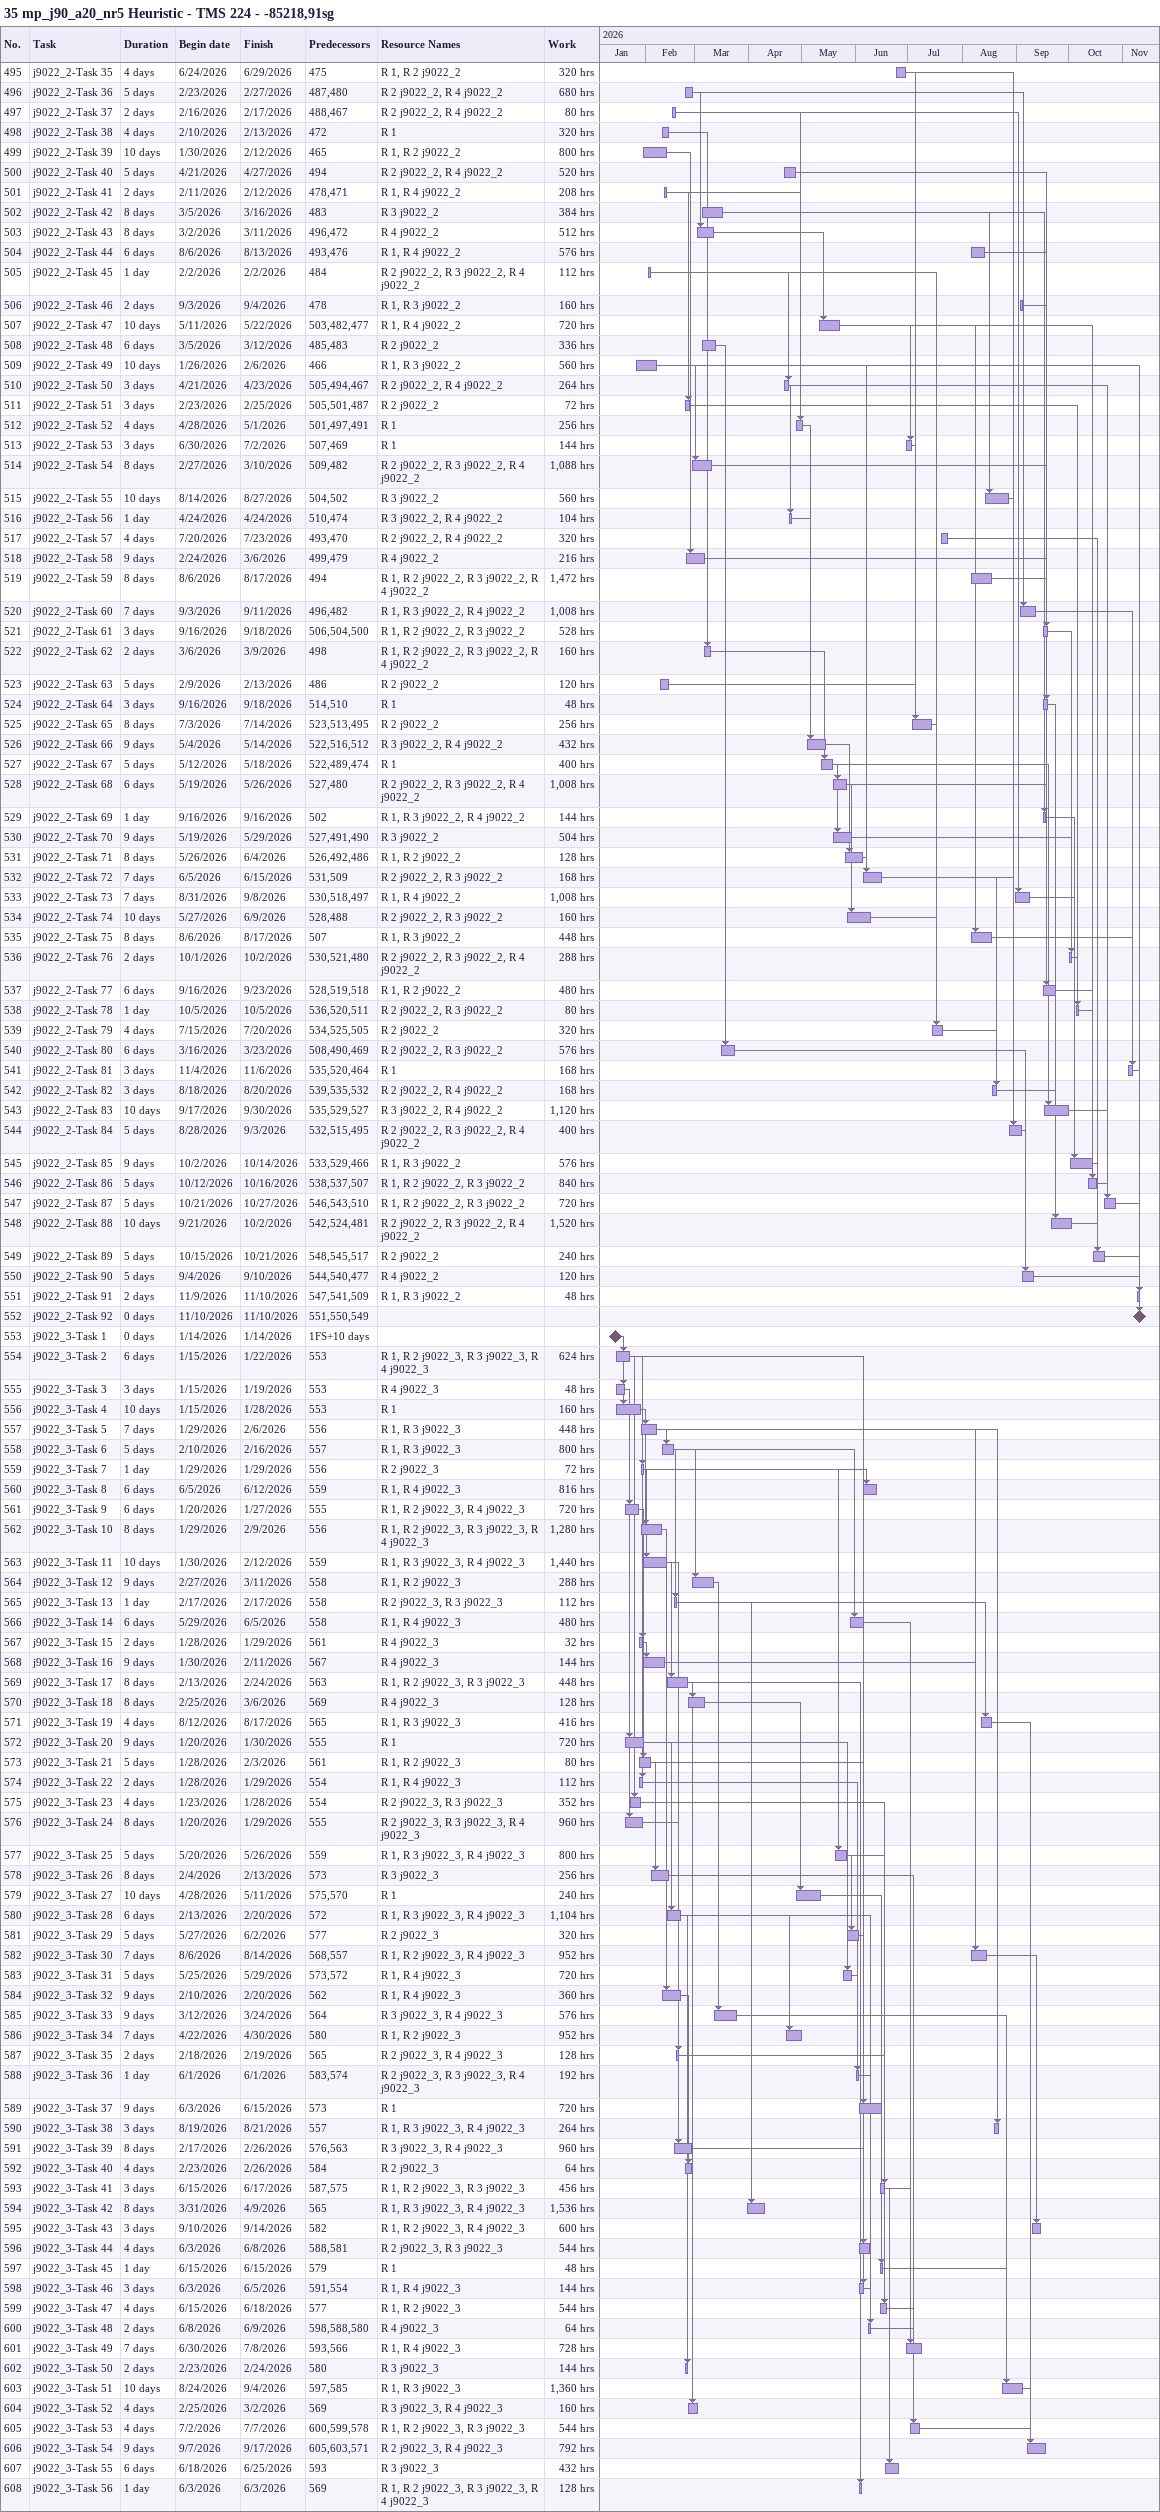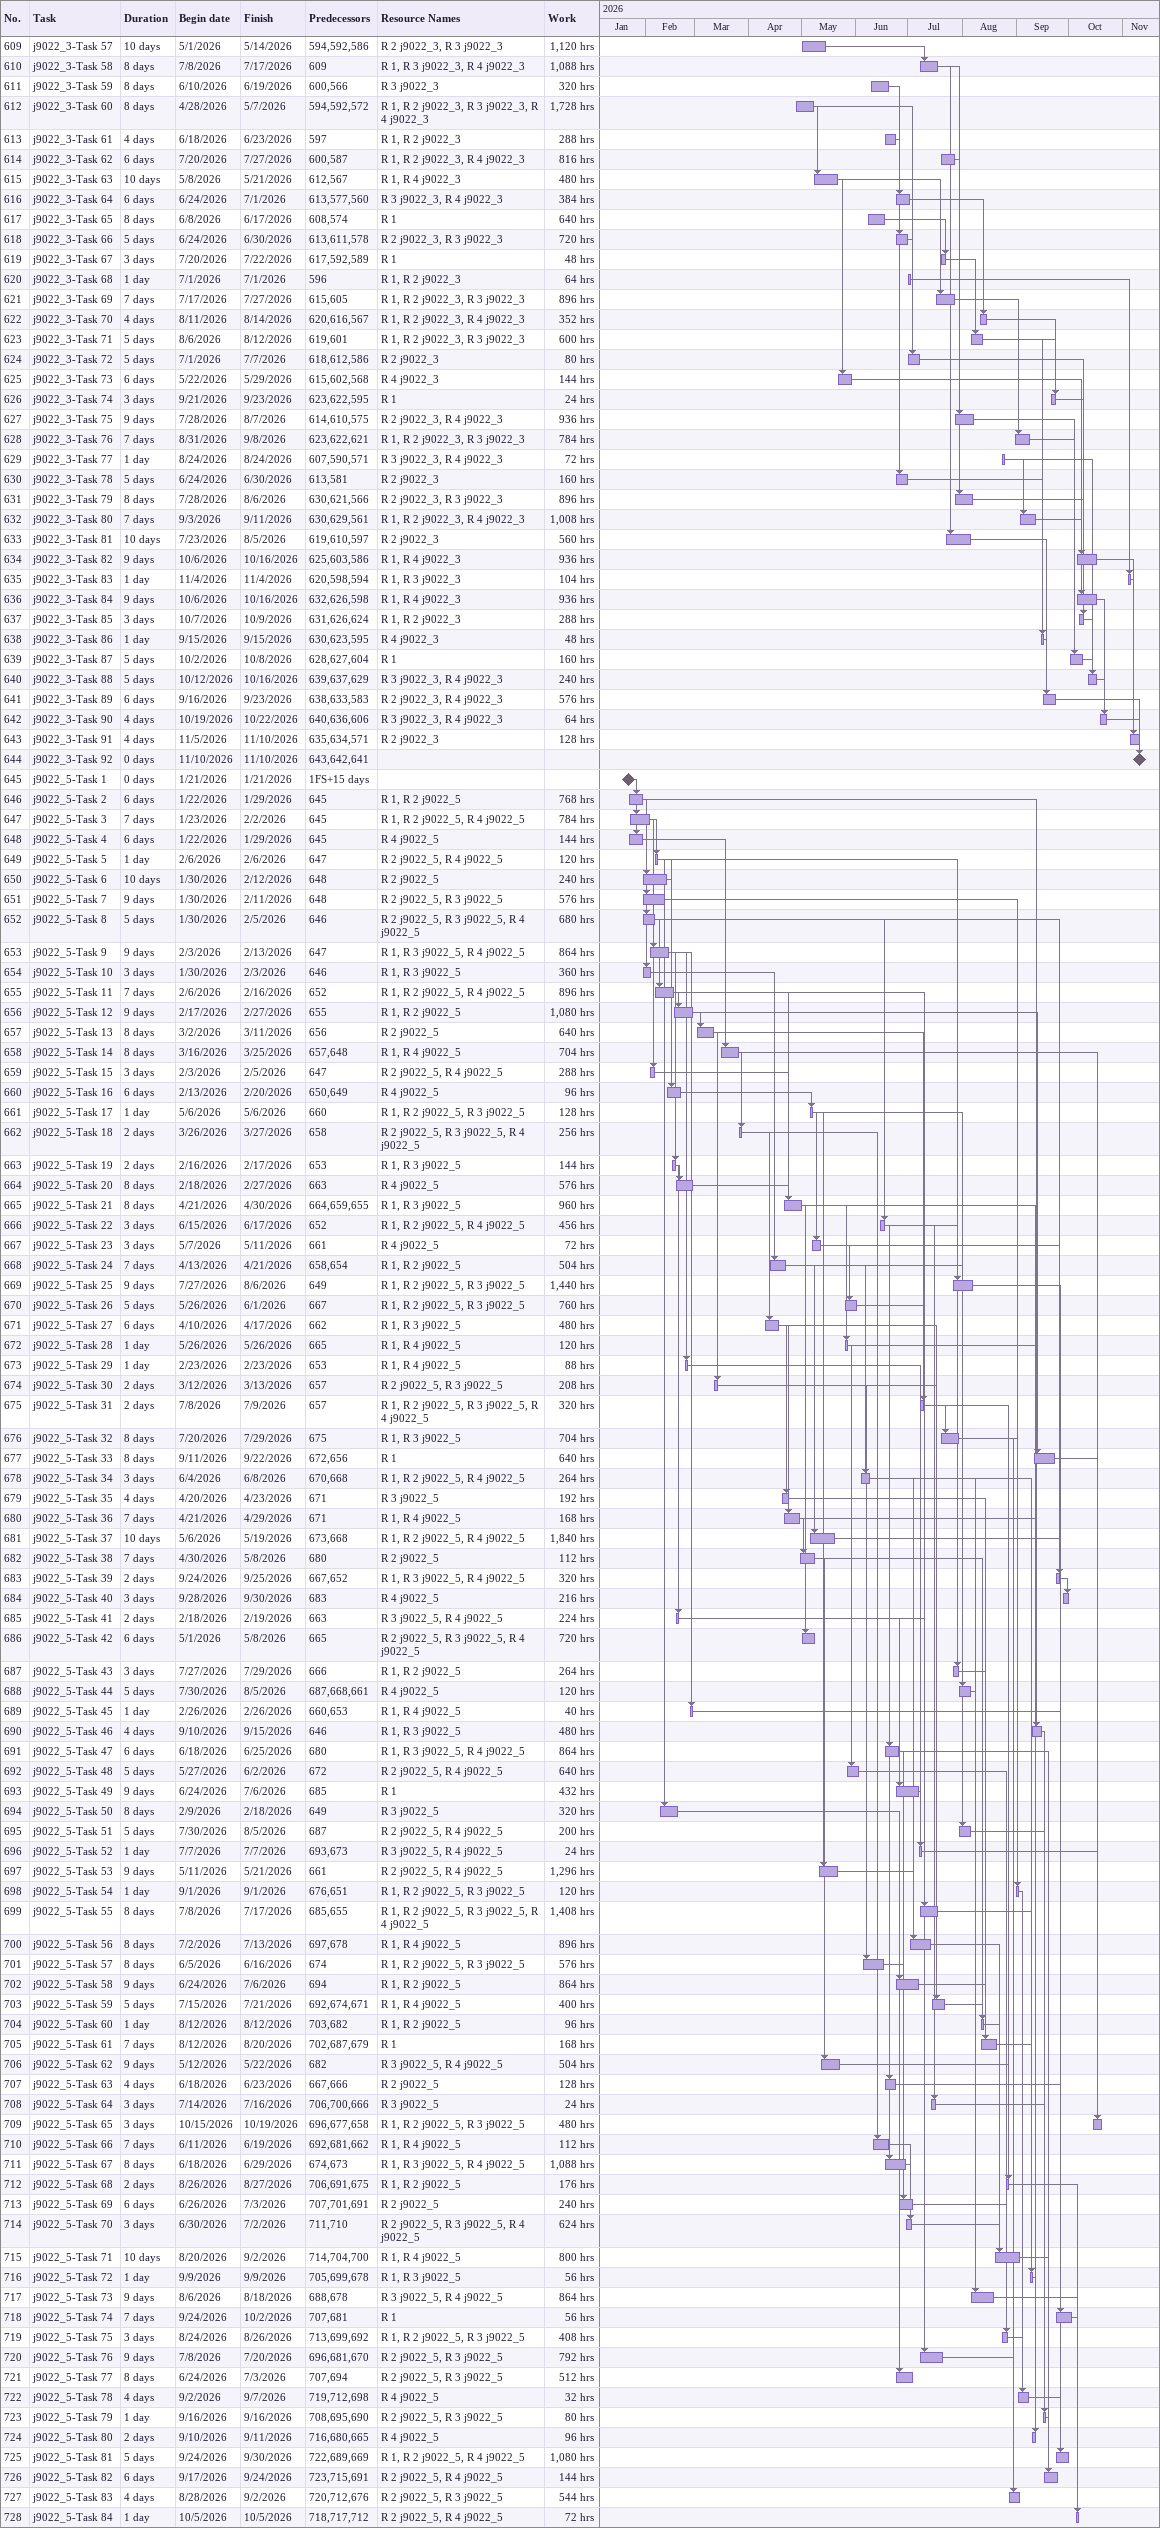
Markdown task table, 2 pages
35 mp_j90_a20_nr5 Heuristic - TMS 224 - -85218,91sg

| ID | Task | Duration | Start | Finish | Predecessors | Resources | Work (h) |
|---|---|---|---|---|---|---|---|
| 495 | j9022_2-Task 35 | 4d | 2026-06-24 | 2026-06-29 | 475 | R 1, R 2 j9022_2 | 320 |
| 496 | j9022_2-Task 36 | 5d | 2026-02-23 | 2026-02-27 | 487, 480 | R 2 j9022_2, R 4 j9022_2 | 680 |
| 497 | j9022_2-Task 37 | 2d | 2026-02-16 | 2026-02-17 | 488, 467 | R 2 j9022_2, R 4 j9022_2 | 80 |
| 498 | j9022_2-Task 38 | 4d | 2026-02-10 | 2026-02-13 | 472 | R 1 | 320 |
| 499 | j9022_2-Task 39 | 10d | 2026-01-30 | 2026-02-12 | 465 | R 1, R 2 j9022_2 | 800 |
| 500 | j9022_2-Task 40 | 5d | 2026-04-21 | 2026-04-27 | 494 | R 2 j9022_2, R 4 j9022_2 | 520 |
| 501 | j9022_2-Task 41 | 2d | 2026-02-11 | 2026-02-12 | 478, 471 | R 1, R 4 j9022_2 | 208 |
| 502 | j9022_2-Task 42 | 8d | 2026-03-05 | 2026-03-16 | 483 | R 3 j9022_2 | 384 |
| 503 | j9022_2-Task 43 | 8d | 2026-03-02 | 2026-03-11 | 496, 472 | R 4 j9022_2 | 512 |
| 504 | j9022_2-Task 44 | 6d | 2026-08-06 | 2026-08-13 | 493, 476 | R 1, R 4 j9022_2 | 576 |
| 505 | j9022_2-Task 45 | 1d | 2026-02-02 | 2026-02-02 | 484 | R 2 j9022_2, R 3 j9022_2, R 4 j9022_2 | 112 |
| 506 | j9022_2-Task 46 | 2d | 2026-09-03 | 2026-09-04 | 478 | R 1, R 3 j9022_2 | 160 |
| 507 | j9022_2-Task 47 | 10d | 2026-05-11 | 2026-05-22 | 503, 482, 477 | R 1, R 4 j9022_2 | 720 |
| 508 | j9022_2-Task 48 | 6d | 2026-03-05 | 2026-03-12 | 485, 483 | R 2 j9022_2 | 336 |
| 509 | j9022_2-Task 49 | 10d | 2026-01-26 | 2026-02-06 | 466 | R 1, R 3 j9022_2 | 560 |
| 510 | j9022_2-Task 50 | 3d | 2026-04-21 | 2026-04-23 | 505, 494, 467 | R 2 j9022_2, R 4 j9022_2 | 264 |
| 511 | j9022_2-Task 51 | 3d | 2026-02-23 | 2026-02-25 | 505, 501, 487 | R 2 j9022_2 | 72 |
| 512 | j9022_2-Task 52 | 4d | 2026-04-28 | 2026-05-01 | 501, 497, 491 | R 1 | 256 |
| 513 | j9022_2-Task 53 | 3d | 2026-06-30 | 2026-07-02 | 507, 469 | R 1 | 144 |
| 514 | j9022_2-Task 54 | 8d | 2026-02-27 | 2026-03-10 | 509, 482 | R 2 j9022_2, R 3 j9022_2, R 4 j9022_2 | 1088 |
| 515 | j9022_2-Task 55 | 10d | 2026-08-14 | 2026-08-27 | 504, 502 | R 3 j9022_2 | 560 |
| 516 | j9022_2-Task 56 | 1d | 2026-04-24 | 2026-04-24 | 510, 474 | R 3 j9022_2, R 4 j9022_2 | 104 |
| 517 | j9022_2-Task 57 | 4d | 2026-07-20 | 2026-07-23 | 493, 470 | R 2 j9022_2, R 4 j9022_2 | 320 |
| 518 | j9022_2-Task 58 | 9d | 2026-02-24 | 2026-03-06 | 499, 479 | R 4 j9022_2 | 216 |
| 519 | j9022_2-Task 59 | 8d | 2026-08-06 | 2026-08-17 | 494 | R 1, R 2 j9022_2, R 3 j9022_2, R 4 j9022_2 | 1472 |
| 520 | j9022_2-Task 60 | 7d | 2026-09-03 | 2026-09-11 | 496, 482 | R 1, R 3 j9022_2, R 4 j9022_2 | 1008 |
| 521 | j9022_2-Task 61 | 3d | 2026-09-16 | 2026-09-18 | 506, 504, 500 | R 1, R 2 j9022_2, R 3 j9022_2 | 528 |
| 522 | j9022_2-Task 62 | 2d | 2026-03-06 | 2026-03-09 | 498 | R 1, R 2 j9022_2, R 3 j9022_2, R 4 j9022_2 | 160 |
| 523 | j9022_2-Task 63 | 5d | 2026-02-09 | 2026-02-13 | 486 | R 2 j9022_2 | 120 |
| 524 | j9022_2-Task 64 | 3d | 2026-09-16 | 2026-09-18 | 514, 510 | R 1 | 48 |
| 525 | j9022_2-Task 65 | 8d | 2026-07-03 | 2026-07-14 | 523, 513, 495 | R 2 j9022_2 | 256 |
| 526 | j9022_2-Task 66 | 9d | 2026-05-04 | 2026-05-14 | 522, 516, 512 | R 3 j9022_2, R 4 j9022_2 | 432 |
| 527 | j9022_2-Task 67 | 5d | 2026-05-12 | 2026-05-18 | 522, 489, 474 | R 1 | 400 |
| 528 | j9022_2-Task 68 | 6d | 2026-05-19 | 2026-05-26 | 527, 480 | R 2 j9022_2, R 3 j9022_2, R 4 j9022_2 | 1008 |
| 529 | j9022_2-Task 69 | 1d | 2026-09-16 | 2026-09-16 | 502 | R 1, R 3 j9022_2, R 4 j9022_2 | 144 |
| 530 | j9022_2-Task 70 | 9d | 2026-05-19 | 2026-05-29 | 527, 491, 490 | R 3 j9022_2 | 504 |
| 531 | j9022_2-Task 71 | 8d | 2026-05-26 | 2026-06-04 | 526, 492, 486 | R 1, R 2 j9022_2 | 128 |
| 532 | j9022_2-Task 72 | 7d | 2026-06-05 | 2026-06-15 | 531, 509 | R 2 j9022_2, R 3 j9022_2 | 168 |
| 533 | j9022_2-Task 73 | 7d | 2026-08-31 | 2026-09-08 | 530, 518, 497 | R 1, R 4 j9022_2 | 1008 |
| 534 | j9022_2-Task 74 | 10d | 2026-05-27 | 2026-06-09 | 528, 488 | R 2 j9022_2, R 3 j9022_2 | 160 |
| 535 | j9022_2-Task 75 | 8d | 2026-08-06 | 2026-08-17 | 507 | R 1, R 3 j9022_2 | 448 |
| 536 | j9022_2-Task 76 | 2d | 2026-10-01 | 2026-10-02 | 530, 521, 480 | R 2 j9022_2, R 3 j9022_2, R 4 j9022_2 | 288 |
| 537 | j9022_2-Task 77 | 6d | 2026-09-16 | 2026-09-23 | 528, 519, 518 | R 1, R 2 j9022_2 | 480 |
| 538 | j9022_2-Task 78 | 1d | 2026-10-05 | 2026-10-05 | 536, 520, 511 | R 2 j9022_2, R 3 j9022_2 | 80 |
| 539 | j9022_2-Task 79 | 4d | 2026-07-15 | 2026-07-20 | 534, 525, 505 | R 2 j9022_2 | 320 |
| 540 | j9022_2-Task 80 | 6d | 2026-03-16 | 2026-03-23 | 508, 490, 469 | R 2 j9022_2, R 3 j9022_2 | 576 |
| 541 | j9022_2-Task 81 | 3d | 2026-11-04 | 2026-11-06 | 535, 520, 464 | R 1 | 168 |
| 542 | j9022_2-Task 82 | 3d | 2026-08-18 | 2026-08-20 | 539, 535, 532 | R 2 j9022_2, R 4 j9022_2 | 168 |
| 543 | j9022_2-Task 83 | 10d | 2026-09-17 | 2026-09-30 | 535, 529, 527 | R 3 j9022_2, R 4 j9022_2 | 1120 |
| 544 | j9022_2-Task 84 | 5d | 2026-08-28 | 2026-09-03 | 532, 515, 495 | R 2 j9022_2, R 3 j9022_2, R 4 j9022_2 | 400 |
| 545 | j9022_2-Task 85 | 9d | 2026-10-02 | 2026-10-14 | 533, 529, 466 | R 1, R 3 j9022_2 | 576 |
| 546 | j9022_2-Task 86 | 5d | 2026-10-12 | 2026-10-16 | 538, 537, 507 | R 1, R 2 j9022_2, R 3 j9022_2 | 840 |
| 547 | j9022_2-Task 87 | 5d | 2026-10-21 | 2026-10-27 | 546, 543, 510 | R 1, R 2 j9022_2, R 3 j9022_2 | 720 |
| 548 | j9022_2-Task 88 | 10d | 2026-09-21 | 2026-10-02 | 542, 524, 481 | R 2 j9022_2, R 3 j9022_2, R 4 j9022_2 | 1520 |
| 549 | j9022_2-Task 89 | 5d | 2026-10-15 | 2026-10-21 | 548, 545, 517 | R 2 j9022_2 | 240 |
| 550 | j9022_2-Task 90 | 5d | 2026-09-04 | 2026-09-10 | 544, 540, 477 | R 4 j9022_2 | 120 |
| 551 | j9022_2-Task 91 | 2d | 2026-11-09 | 2026-11-10 | 547, 541, 509 | R 1, R 3 j9022_2 | 48 |
| 552 | j9022_2-Task 92 | 0d | 2026-11-10 | 2026-11-10 | 551, 550, 549 |  |  |
| 553 | j9022_3-Task 1 | 0d | 2026-01-14 | 2026-01-14 | 1FS+10d |  |  |
| 554 | j9022_3-Task 2 | 6d | 2026-01-15 | 2026-01-22 | 553 | R 1, R 2 j9022_3, R 3 j9022_3, R 4 j9022_3 | 624 |
| 555 | j9022_3-Task 3 | 3d | 2026-01-15 | 2026-01-19 | 553 | R 4 j9022_3 | 48 |
| 556 | j9022_3-Task 4 | 10d | 2026-01-15 | 2026-01-28 | 553 | R 1 | 160 |
| 557 | j9022_3-Task 5 | 7d | 2026-01-29 | 2026-02-06 | 556 | R 1, R 3 j9022_3 | 448 |
| 558 | j9022_3-Task 6 | 5d | 2026-02-10 | 2026-02-16 | 557 | R 1, R 3 j9022_3 | 800 |
| 559 | j9022_3-Task 7 | 1d | 2026-01-29 | 2026-01-29 | 556 | R 2 j9022_3 | 72 |
| 560 | j9022_3-Task 8 | 6d | 2026-06-05 | 2026-06-12 | 559 | R 1, R 4 j9022_3 | 816 |
| 561 | j9022_3-Task 9 | 6d | 2026-01-20 | 2026-01-27 | 555 | R 1, R 2 j9022_3, R 4 j9022_3 | 720 |
| 562 | j9022_3-Task 10 | 8d | 2026-01-29 | 2026-02-09 | 556 | R 1, R 2 j9022_3, R 3 j9022_3, R 4 j9022_3 | 1280 |
| 563 | j9022_3-Task 11 | 10d | 2026-01-30 | 2026-02-12 | 559 | R 1, R 3 j9022_3, R 4 j9022_3 | 1440 |
| 564 | j9022_3-Task 12 | 9d | 2026-02-27 | 2026-03-11 | 558 | R 1, R 2 j9022_3 | 288 |
| 565 | j9022_3-Task 13 | 1d | 2026-02-17 | 2026-02-17 | 558 | R 2 j9022_3, R 3 j9022_3 | 112 |
| 566 | j9022_3-Task 14 | 6d | 2026-05-29 | 2026-06-05 | 558 | R 1, R 4 j9022_3 | 480 |
| 567 | j9022_3-Task 15 | 2d | 2026-01-28 | 2026-01-29 | 561 | R 4 j9022_3 | 32 |
| 568 | j9022_3-Task 16 | 9d | 2026-01-30 | 2026-02-11 | 567 | R 4 j9022_3 | 144 |
| 569 | j9022_3-Task 17 | 8d | 2026-02-13 | 2026-02-24 | 563 | R 1, R 2 j9022_3, R 3 j9022_3 | 448 |
| 570 | j9022_3-Task 18 | 8d | 2026-02-25 | 2026-03-06 | 569 | R 4 j9022_3 | 128 |
| 571 | j9022_3-Task 19 | 4d | 2026-08-12 | 2026-08-17 | 565 | R 1, R 3 j9022_3 | 416 |
| 572 | j9022_3-Task 20 | 9d | 2026-01-20 | 2026-01-30 | 555 | R 1 | 720 |
| 573 | j9022_3-Task 21 | 5d | 2026-01-28 | 2026-02-03 | 561 | R 1, R 2 j9022_3 | 80 |
| 574 | j9022_3-Task 22 | 2d | 2026-01-28 | 2026-01-29 | 554 | R 1, R 4 j9022_3 | 112 |
| 575 | j9022_3-Task 23 | 4d | 2026-01-23 | 2026-01-28 | 554 | R 2 j9022_3, R 3 j9022_3 | 352 |
| 576 | j9022_3-Task 24 | 8d | 2026-01-20 | 2026-01-29 | 555 | R 2 j9022_3, R 3 j9022_3, R 4 j9022_3 | 960 |
| 577 | j9022_3-Task 25 | 5d | 2026-05-20 | 2026-05-26 | 559 | R 1, R 3 j9022_3, R 4 j9022_3 | 800 |
| 578 | j9022_3-Task 26 | 8d | 2026-02-04 | 2026-02-13 | 573 | R 3 j9022_3 | 256 |
| 579 | j9022_3-Task 27 | 10d | 2026-04-28 | 2026-05-11 | 575, 570 | R 1 | 240 |
| 580 | j9022_3-Task 28 | 6d | 2026-02-13 | 2026-02-20 | 572 | R 1, R 3 j9022_3, R 4 j9022_3 | 1104 |
| 581 | j9022_3-Task 29 | 5d | 2026-05-27 | 2026-06-02 | 577 | R 2 j9022_3 | 320 |
| 582 | j9022_3-Task 30 | 7d | 2026-08-06 | 2026-08-14 | 568, 557 | R 1, R 2 j9022_3, R 4 j9022_3 | 952 |
| 583 | j9022_3-Task 31 | 5d | 2026-05-25 | 2026-05-29 | 573, 572 | R 1, R 4 j9022_3 | 720 |
| 584 | j9022_3-Task 32 | 9d | 2026-02-10 | 2026-02-20 | 562 | R 1, R 4 j9022_3 | 360 |
| 585 | j9022_3-Task 33 | 9d | 2026-03-12 | 2026-03-24 | 564 | R 3 j9022_3, R 4 j9022_3 | 576 |
| 586 | j9022_3-Task 34 | 7d | 2026-04-22 | 2026-04-30 | 580 | R 1, R 2 j9022_3 | 952 |
| 587 | j9022_3-Task 35 | 2d | 2026-02-18 | 2026-02-19 | 565 | R 2 j9022_3, R 4 j9022_3 | 128 |
| 588 | j9022_3-Task 36 | 1d | 2026-06-01 | 2026-06-01 | 583, 574 | R 2 j9022_3, R 3 j9022_3, R 4 j9022_3 | 192 |
| 589 | j9022_3-Task 37 | 9d | 2026-06-03 | 2026-06-15 | 573 | R 1 | 720 |
| 590 | j9022_3-Task 38 | 3d | 2026-08-19 | 2026-08-21 | 557 | R 1, R 3 j9022_3, R 4 j9022_3 | 264 |
| 591 | j9022_3-Task 39 | 8d | 2026-02-17 | 2026-02-26 | 576, 563 | R 3 j9022_3, R 4 j9022_3 | 960 |
| 592 | j9022_3-Task 40 | 4d | 2026-02-23 | 2026-02-26 | 584 | R 2 j9022_3 | 64 |
| 593 | j9022_3-Task 41 | 3d | 2026-06-15 | 2026-06-17 | 587, 575 | R 1, R 2 j9022_3, R 3 j9022_3 | 456 |
| 594 | j9022_3-Task 42 | 8d | 2026-03-31 | 2026-04-09 | 565 | R 1, R 3 j9022_3, R 4 j9022_3 | 1536 |
| 595 | j9022_3-Task 43 | 3d | 2026-09-10 | 2026-09-14 | 582 | R 1, R 2 j9022_3, R 4 j9022_3 | 600 |
| 596 | j9022_3-Task 44 | 4d | 2026-06-03 | 2026-06-08 | 588, 581 | R 2 j9022_3, R 3 j9022_3 | 544 |
| 597 | j9022_3-Task 45 | 1d | 2026-06-15 | 2026-06-15 | 579 | R 1 | 48 |
| 598 | j9022_3-Task 46 | 3d | 2026-06-03 | 2026-06-05 | 591, 554 | R 1, R 4 j9022_3 | 144 |
| 599 | j9022_3-Task 47 | 4d | 2026-06-15 | 2026-06-18 | 577 | R 1, R 2 j9022_3 | 544 |
| 600 | j9022_3-Task 48 | 2d | 2026-06-08 | 2026-06-09 | 598, 588, 580 | R 4 j9022_3 | 64 |
| 601 | j9022_3-Task 49 | 7d | 2026-06-30 | 2026-07-08 | 593, 566 | R 1, R 4 j9022_3 | 728 |
| 602 | j9022_3-Task 50 | 2d | 2026-02-23 | 2026-02-24 | 580 | R 3 j9022_3 | 144 |
| 603 | j9022_3-Task 51 | 10d | 2026-08-24 | 2026-09-04 | 597, 585 | R 1, R 3 j9022_3 | 1360 |
| 604 | j9022_3-Task 52 | 4d | 2026-02-25 | 2026-03-02 | 569 | R 3 j9022_3, R 4 j9022_3 | 160 |
| 605 | j9022_3-Task 53 | 4d | 2026-07-02 | 2026-07-07 | 600, 599, 578 | R 1, R 2 j9022_3, R 3 j9022_3 | 544 |
| 606 | j9022_3-Task 54 | 9d | 2026-09-07 | 2026-09-17 | 605, 603, 571 | R 2 j9022_3, R 4 j9022_3 | 792 |
| 607 | j9022_3-Task 55 | 6d | 2026-06-18 | 2026-06-25 | 593 | R 3 j9022_3 | 432 |
| 608 | j9022_3-Task 56 | 1d | 2026-06-03 | 2026-06-03 | 569 | R 1, R 2 j9022_3, R 3 j9022_3, R 4 j9022_3 | 128 |
| 609 | j9022_3-Task 57 | 10d | 2026-05-01 | 2026-05-14 | 594, 592, 586 | R 2 j9022_3, R 3 j9022_3 | 1120 |
| 610 | j9022_3-Task 58 | 8d | 2026-07-08 | 2026-07-17 | 609 | R 1, R 3 j9022_3, R 4 j9022_3 | 1088 |
| 611 | j9022_3-Task 59 | 8d | 2026-06-10 | 2026-06-19 | 600, 566 | R 3 j9022_3 | 320 |
| 612 | j9022_3-Task 60 | 8d | 2026-04-28 | 2026-05-07 | 594, 592, 572 | R 1, R 2 j9022_3, R 3 j9022_3, R 4 j9022_3 | 1728 |
| 613 | j9022_3-Task 61 | 4d | 2026-06-18 | 2026-06-23 | 597 | R 1, R 2 j9022_3 | 288 |
| 614 | j9022_3-Task 62 | 6d | 2026-07-20 | 2026-07-27 | 600, 587 | R 1, R 2 j9022_3, R 4 j9022_3 | 816 |
| 615 | j9022_3-Task 63 | 10d | 2026-05-08 | 2026-05-21 | 612, 567 | R 1, R 4 j9022_3 | 480 |
| 616 | j9022_3-Task 64 | 6d | 2026-06-24 | 2026-07-01 | 613, 577, 560 | R 3 j9022_3, R 4 j9022_3 | 384 |
| 617 | j9022_3-Task 65 | 8d | 2026-06-08 | 2026-06-17 | 608, 574 | R 1 | 640 |
| 618 | j9022_3-Task 66 | 5d | 2026-06-24 | 2026-06-30 | 613, 611, 578 | R 2 j9022_3, R 3 j9022_3 | 720 |
| 619 | j9022_3-Task 67 | 3d | 2026-07-20 | 2026-07-22 | 617, 592, 589 | R 1 | 48 |
| 620 | j9022_3-Task 68 | 1d | 2026-07-01 | 2026-07-01 | 596 | R 1, R 2 j9022_3 | 64 |
| 621 | j9022_3-Task 69 | 7d | 2026-07-17 | 2026-07-27 | 615, 605 | R 1, R 2 j9022_3, R 3 j9022_3 | 896 |
| 622 | j9022_3-Task 70 | 4d | 2026-08-11 | 2026-08-14 | 620, 616, 567 | R 1, R 2 j9022_3, R 4 j9022_3 | 352 |
| 623 | j9022_3-Task 71 | 5d | 2026-08-06 | 2026-08-12 | 619, 601 | R 1, R 2 j9022_3, R 3 j9022_3 | 600 |
| 624 | j9022_3-Task 72 | 5d | 2026-07-01 | 2026-07-07 | 618, 612, 586 | R 2 j9022_3 | 80 |
| 625 | j9022_3-Task 73 | 6d | 2026-05-22 | 2026-05-29 | 615, 602, 568 | R 4 j9022_3 | 144 |
| 626 | j9022_3-Task 74 | 3d | 2026-09-21 | 2026-09-23 | 623, 622, 595 | R 1 | 24 |
| 627 | j9022_3-Task 75 | 9d | 2026-07-28 | 2026-08-07 | 614, 610, 575 | R 2 j9022_3, R 4 j9022_3 | 936 |
| 628 | j9022_3-Task 76 | 7d | 2026-08-31 | 2026-09-08 | 623, 622, 621 | R 1, R 2 j9022_3, R 3 j9022_3 | 784 |
| 629 | j9022_3-Task 77 | 1d | 2026-08-24 | 2026-08-24 | 607, 590, 571 | R 3 j9022_3, R 4 j9022_3 | 72 |
| 630 | j9022_3-Task 78 | 5d | 2026-06-24 | 2026-06-30 | 613, 581 | R 2 j9022_3 | 160 |
| 631 | j9022_3-Task 79 | 8d | 2026-07-28 | 2026-08-06 | 630, 621, 566 | R 2 j9022_3, R 3 j9022_3 | 896 |
| 632 | j9022_3-Task 80 | 7d | 2026-09-03 | 2026-09-11 | 630, 629, 561 | R 1, R 2 j9022_3, R 4 j9022_3 | 1008 |
| 633 | j9022_3-Task 81 | 10d | 2026-07-23 | 2026-08-05 | 619, 610, 597 | R 2 j9022_3 | 560 |
| 634 | j9022_3-Task 82 | 9d | 2026-10-06 | 2026-10-16 | 625, 603, 586 | R 1, R 4 j9022_3 | 936 |
| 635 | j9022_3-Task 83 | 1d | 2026-11-04 | 2026-11-04 | 620, 598, 594 | R 1, R 3 j9022_3 | 104 |
| 636 | j9022_3-Task 84 | 9d | 2026-10-06 | 2026-10-16 | 632, 626, 598 | R 1, R 4 j9022_3 | 936 |
| 637 | j9022_3-Task 85 | 3d | 2026-10-07 | 2026-10-09 | 631, 626, 624 | R 1, R 2 j9022_3 | 288 |
| 638 | j9022_3-Task 86 | 1d | 2026-09-15 | 2026-09-15 | 630, 623, 595 | R 4 j9022_3 | 48 |
| 639 | j9022_3-Task 87 | 5d | 2026-10-02 | 2026-10-08 | 628, 627, 604 | R 1 | 160 |
| 640 | j9022_3-Task 88 | 5d | 2026-10-12 | 2026-10-16 | 639, 637, 629 | R 3 j9022_3, R 4 j9022_3 | 240 |
| 641 | j9022_3-Task 89 | 6d | 2026-09-16 | 2026-09-23 | 638, 633, 583 | R 2 j9022_3, R 4 j9022_3 | 576 |
| 642 | j9022_3-Task 90 | 4d | 2026-10-19 | 2026-10-22 | 640, 636, 606 | R 3 j9022_3, R 4 j9022_3 | 64 |
| 643 | j9022_3-Task 91 | 4d | 2026-11-05 | 2026-11-10 | 635, 634, 571 | R 2 j9022_3 | 128 |
| 644 | j9022_3-Task 92 | 0d | 2026-11-10 | 2026-11-10 | 643, 642, 641 |  |  |
| 645 | j9022_5-Task 1 | 0d | 2026-01-21 | 2026-01-21 | 1FS+15d |  |  |
| 646 | j9022_5-Task 2 | 6d | 2026-01-22 | 2026-01-29 | 645 | R 1, R 2 j9022_5 | 768 |
| 647 | j9022_5-Task 3 | 7d | 2026-01-23 | 2026-02-02 | 645 | R 1, R 2 j9022_5, R 4 j9022_5 | 784 |
| 648 | j9022_5-Task 4 | 6d | 2026-01-22 | 2026-01-29 | 645 | R 4 j9022_5 | 144 |
| 649 | j9022_5-Task 5 | 1d | 2026-02-06 | 2026-02-06 | 647 | R 2 j9022_5, R 4 j9022_5 | 120 |
| 650 | j9022_5-Task 6 | 10d | 2026-01-30 | 2026-02-12 | 648 | R 2 j9022_5 | 240 |
| 651 | j9022_5-Task 7 | 9d | 2026-01-30 | 2026-02-11 | 648 | R 2 j9022_5, R 3 j9022_5 | 576 |
| 652 | j9022_5-Task 8 | 5d | 2026-01-30 | 2026-02-05 | 646 | R 2 j9022_5, R 3 j9022_5, R 4 j9022_5 | 680 |
| 653 | j9022_5-Task 9 | 9d | 2026-02-03 | 2026-02-13 | 647 | R 1, R 3 j9022_5, R 4 j9022_5 | 864 |
| 654 | j9022_5-Task 10 | 3d | 2026-01-30 | 2026-02-03 | 646 | R 1, R 3 j9022_5 | 360 |
| 655 | j9022_5-Task 11 | 7d | 2026-02-06 | 2026-02-16 | 652 | R 1, R 2 j9022_5, R 4 j9022_5 | 896 |
| 656 | j9022_5-Task 12 | 9d | 2026-02-17 | 2026-02-27 | 655 | R 1, R 2 j9022_5 | 1080 |
| 657 | j9022_5-Task 13 | 8d | 2026-03-02 | 2026-03-11 | 656 | R 2 j9022_5 | 640 |
| 658 | j9022_5-Task 14 | 8d | 2026-03-16 | 2026-03-25 | 657, 648 | R 1, R 4 j9022_5 | 704 |
| 659 | j9022_5-Task 15 | 3d | 2026-02-03 | 2026-02-05 | 647 | R 2 j9022_5, R 4 j9022_5 | 288 |
| 660 | j9022_5-Task 16 | 6d | 2026-02-13 | 2026-02-20 | 650, 649 | R 4 j9022_5 | 96 |
| 661 | j9022_5-Task 17 | 1d | 2026-05-06 | 2026-05-06 | 660 | R 1, R 2 j9022_5, R 3 j9022_5 | 128 |
| 662 | j9022_5-Task 18 | 2d | 2026-03-26 | 2026-03-27 | 658 | R 2 j9022_5, R 3 j9022_5, R 4 j9022_5 | 256 |
| 663 | j9022_5-Task 19 | 2d | 2026-02-16 | 2026-02-17 | 653 | R 1, R 3 j9022_5 | 144 |
| 664 | j9022_5-Task 20 | 8d | 2026-02-18 | 2026-02-27 | 663 | R 4 j9022_5 | 576 |
| 665 | j9022_5-Task 21 | 8d | 2026-04-21 | 2026-04-30 | 664, 659, 655 | R 1, R 3 j9022_5 | 960 |
| 666 | j9022_5-Task 22 | 3d | 2026-06-15 | 2026-06-17 | 652 | R 1, R 2 j9022_5, R 4 j9022_5 | 456 |
| 667 | j9022_5-Task 23 | 3d | 2026-05-07 | 2026-05-11 | 661 | R 4 j9022_5 | 72 |
| 668 | j9022_5-Task 24 | 7d | 2026-04-13 | 2026-04-21 | 658, 654 | R 1, R 2 j9022_5 | 504 |
| 669 | j9022_5-Task 25 | 9d | 2026-07-27 | 2026-08-06 | 649 | R 1, R 2 j9022_5, R 3 j9022_5 | 1440 |
| 670 | j9022_5-Task 26 | 5d | 2026-05-26 | 2026-06-01 | 667 | R 1, R 2 j9022_5, R 3 j9022_5 | 760 |
| 671 | j9022_5-Task 27 | 6d | 2026-04-10 | 2026-04-17 | 662 | R 1, R 3 j9022_5 | 480 |
| 672 | j9022_5-Task 28 | 1d | 2026-05-26 | 2026-05-26 | 665 | R 1, R 4 j9022_5 | 120 |
| 673 | j9022_5-Task 29 | 1d | 2026-02-23 | 2026-02-23 | 653 | R 1, R 4 j9022_5 | 88 |
| 674 | j9022_5-Task 30 | 2d | 2026-03-12 | 2026-03-13 | 657 | R 2 j9022_5, R 3 j9022_5 | 208 |
| 675 | j9022_5-Task 31 | 2d | 2026-07-08 | 2026-07-09 | 657 | R 1, R 2 j9022_5, R 3 j9022_5, R 4 j9022_5 | 320 |
| 676 | j9022_5-Task 32 | 8d | 2026-07-20 | 2026-07-29 | 675 | R 1, R 3 j9022_5 | 704 |
| 677 | j9022_5-Task 33 | 8d | 2026-09-11 | 2026-09-22 | 672, 656 | R 1 | 640 |
| 678 | j9022_5-Task 34 | 3d | 2026-06-04 | 2026-06-08 | 670, 668 | R 1, R 2 j9022_5, R 4 j9022_5 | 264 |
| 679 | j9022_5-Task 35 | 4d | 2026-04-20 | 2026-04-23 | 671 | R 3 j9022_5 | 192 |
| 680 | j9022_5-Task 36 | 7d | 2026-04-21 | 2026-04-29 | 671 | R 1, R 4 j9022_5 | 168 |
| 681 | j9022_5-Task 37 | 10d | 2026-05-06 | 2026-05-19 | 673, 668 | R 1, R 2 j9022_5, R 4 j9022_5 | 1840 |
| 682 | j9022_5-Task 38 | 7d | 2026-04-30 | 2026-05-08 | 680 | R 2 j9022_5 | 112 |
| 683 | j9022_5-Task 39 | 2d | 2026-09-24 | 2026-09-25 | 667, 652 | R 1, R 3 j9022_5, R 4 j9022_5 | 320 |
| 684 | j9022_5-Task 40 | 3d | 2026-09-28 | 2026-09-30 | 683 | R 4 j9022_5 | 216 |
| 685 | j9022_5-Task 41 | 2d | 2026-02-18 | 2026-02-19 | 663 | R 3 j9022_5, R 4 j9022_5 | 224 |
| 686 | j9022_5-Task 42 | 6d | 2026-05-01 | 2026-05-08 | 665 | R 2 j9022_5, R 3 j9022_5, R 4 j9022_5 | 720 |
| 687 | j9022_5-Task 43 | 3d | 2026-07-27 | 2026-07-29 | 666 | R 1, R 2 j9022_5 | 264 |
| 688 | j9022_5-Task 44 | 5d | 2026-07-30 | 2026-08-05 | 687, 668, 661 | R 4 j9022_5 | 120 |
| 689 | j9022_5-Task 45 | 1d | 2026-02-26 | 2026-02-26 | 660, 653 | R 1, R 4 j9022_5 | 40 |
| 690 | j9022_5-Task 46 | 4d | 2026-09-10 | 2026-09-15 | 646 | R 1, R 3 j9022_5 | 480 |
| 691 | j9022_5-Task 47 | 6d | 2026-06-18 | 2026-06-25 | 680 | R 1, R 3 j9022_5, R 4 j9022_5 | 864 |
| 692 | j9022_5-Task 48 | 5d | 2026-05-27 | 2026-06-02 | 672 | R 2 j9022_5, R 4 j9022_5 | 640 |
| 693 | j9022_5-Task 49 | 9d | 2026-06-24 | 2026-07-06 | 685 | R 1 | 432 |
| 694 | j9022_5-Task 50 | 8d | 2026-02-09 | 2026-02-18 | 649 | R 3 j9022_5 | 320 |
| 695 | j9022_5-Task 51 | 5d | 2026-07-30 | 2026-08-05 | 687 | R 2 j9022_5, R 4 j9022_5 | 200 |
| 696 | j9022_5-Task 52 | 1d | 2026-07-07 | 2026-07-07 | 693, 673 | R 3 j9022_5, R 4 j9022_5 | 24 |
| 697 | j9022_5-Task 53 | 9d | 2026-05-11 | 2026-05-21 | 661 | R 2 j9022_5, R 4 j9022_5 | 1296 |
| 698 | j9022_5-Task 54 | 1d | 2026-09-01 | 2026-09-01 | 676, 651 | R 1, R 2 j9022_5, R 3 j9022_5 | 120 |
| 699 | j9022_5-Task 55 | 8d | 2026-07-08 | 2026-07-17 | 685, 655 | R 1, R 2 j9022_5, R 3 j9022_5, R 4 j9022_5 | 1408 |
| 700 | j9022_5-Task 56 | 8d | 2026-07-02 | 2026-07-13 | 697, 678 | R 1, R 4 j9022_5 | 896 |
| 701 | j9022_5-Task 57 | 8d | 2026-06-05 | 2026-06-16 | 674 | R 1, R 2 j9022_5, R 3 j9022_5 | 576 |
| 702 | j9022_5-Task 58 | 9d | 2026-06-24 | 2026-07-06 | 694 | R 1, R 2 j9022_5 | 864 |
| 703 | j9022_5-Task 59 | 5d | 2026-07-15 | 2026-07-21 | 692, 674, 671 | R 1, R 4 j9022_5 | 400 |
| 704 | j9022_5-Task 60 | 1d | 2026-08-12 | 2026-08-12 | 703, 682 | R 1, R 2 j9022_5 | 96 |
| 705 | j9022_5-Task 61 | 7d | 2026-08-12 | 2026-08-20 | 702, 687, 679 | R 1 | 168 |
| 706 | j9022_5-Task 62 | 9d | 2026-05-12 | 2026-05-22 | 682 | R 3 j9022_5, R 4 j9022_5 | 504 |
| 707 | j9022_5-Task 63 | 4d | 2026-06-18 | 2026-06-23 | 667, 666 | R 2 j9022_5 | 128 |
| 708 | j9022_5-Task 64 | 3d | 2026-07-14 | 2026-07-16 | 706, 700, 666 | R 3 j9022_5 | 24 |
| 709 | j9022_5-Task 65 | 3d | 2026-10-15 | 2026-10-19 | 696, 677, 658 | R 1, R 2 j9022_5, R 3 j9022_5 | 480 |
| 710 | j9022_5-Task 66 | 7d | 2026-06-11 | 2026-06-19 | 692, 681, 662 | R 1, R 4 j9022_5 | 112 |
| 711 | j9022_5-Task 67 | 8d | 2026-06-18 | 2026-06-29 | 674, 673 | R 1, R 3 j9022_5, R 4 j9022_5 | 1088 |
| 712 | j9022_5-Task 68 | 2d | 2026-08-26 | 2026-08-27 | 706, 691, 675 | R 1, R 2 j9022_5 | 176 |
| 713 | j9022_5-Task 69 | 6d | 2026-06-26 | 2026-07-03 | 707, 701, 691 | R 2 j9022_5 | 240 |
| 714 | j9022_5-Task 70 | 3d | 2026-06-30 | 2026-07-02 | 711, 710 | R 2 j9022_5, R 3 j9022_5, R 4 j9022_5 | 624 |
| 715 | j9022_5-Task 71 | 10d | 2026-08-20 | 2026-09-02 | 714, 704, 700 | R 1, R 4 j9022_5 | 800 |
| 716 | j9022_5-Task 72 | 1d | 2026-09-09 | 2026-09-09 | 705, 699, 678 | R 1, R 3 j9022_5 | 56 |
| 717 | j9022_5-Task 73 | 9d | 2026-08-06 | 2026-08-18 | 688, 678 | R 3 j9022_5, R 4 j9022_5 | 864 |
| 718 | j9022_5-Task 74 | 7d | 2026-09-24 | 2026-10-02 | 707, 681 | R 1 | 56 |
| 719 | j9022_5-Task 75 | 3d | 2026-08-24 | 2026-08-26 | 713, 699, 692 | R 1, R 2 j9022_5, R 3 j9022_5 | 408 |
| 720 | j9022_5-Task 76 | 9d | 2026-07-08 | 2026-07-20 | 696, 681, 670 | R 2 j9022_5, R 3 j9022_5 | 792 |
| 721 | j9022_5-Task 77 | 8d | 2026-06-24 | 2026-07-03 | 707, 694 | R 2 j9022_5, R 3 j9022_5 | 512 |
| 722 | j9022_5-Task 78 | 4d | 2026-09-02 | 2026-09-07 | 719, 712, 698 | R 4 j9022_5 | 32 |
| 723 | j9022_5-Task 79 | 1d | 2026-09-16 | 2026-09-16 | 708, 695, 690 | R 2 j9022_5, R 3 j9022_5 | 80 |
| 724 | j9022_5-Task 80 | 2d | 2026-09-10 | 2026-09-11 | 716, 680, 665 | R 4 j9022_5 | 96 |
| 725 | j9022_5-Task 81 | 5d | 2026-09-24 | 2026-09-30 | 722, 689, 669 | R 1, R 2 j9022_5, R 4 j9022_5 | 1080 |
| 726 | j9022_5-Task 82 | 6d | 2026-09-17 | 2026-09-24 | 723, 715, 691 | R 2 j9022_5, R 4 j9022_5 | 144 |
| 727 | j9022_5-Task 83 | 4d | 2026-08-28 | 2026-09-02 | 720, 712, 676 | R 2 j9022_5, R 3 j9022_5 | 544 |
| 728 | j9022_5-Task 84 | 1d | 2026-10-05 | 2026-10-05 | 718, 717, 712 | R 2 j9022_5, R 4 j9022_5 | 72 |
